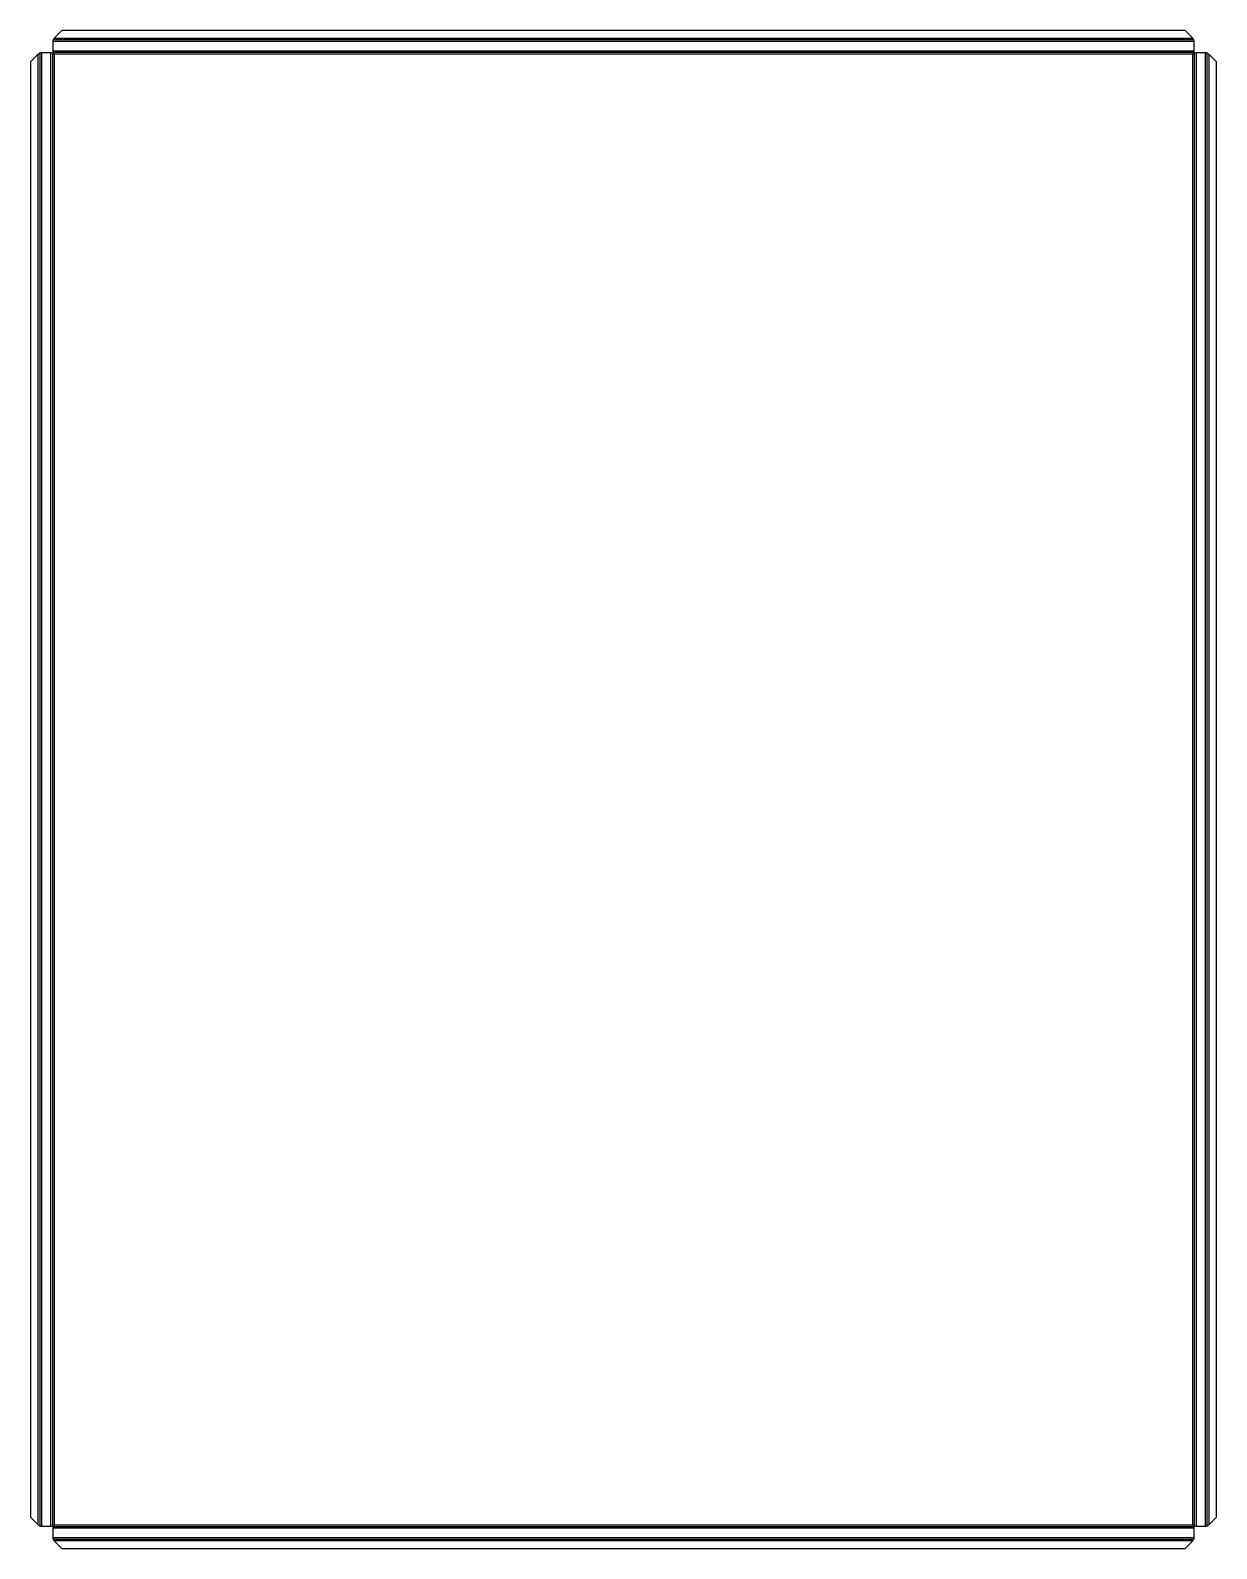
# Model space of a CAD drawing. Header units: millimetres. Extents: x -21 to 752, y 0 to 989.
import ezdxf

# ---------------------------------------------------------------- set-up
doc = ezdxf.new("R2010")
doc.units = ezdxf.units.MM

msp = doc.modelspace()

# ---------------------------------------------------------------- linework, layer by layer
at = {"layer": 'BEND'}
for p, q in [((737.57, 982.92), (-5.71, 982.92)), ((-14.46, 974.16), (-14.46, 14.89)), ((-6.2, 974.16), (-6.2, 14.89)), ((737.57, 974.65), (-5.71, 974.65)), ((738.06, 14.89), (738.06, 974.16)), ((746.32, 14.89), (746.32, 974.16)), ((-5.71, 14.39), (737.57, 14.39)), ((-5.71, 6.13), (737.57, 6.13))]:
    msp.add_line(p, q, dxfattribs=at)
at = {"layer": 'BEND_EXTENT'}
for p, q in [((737.86, 981.79), (-6, 981.79)), ((-5, 984.05), (736.86, 984.05)), ((-15.59, 15.59), (-15.59, 973.45)), ((-13.33, 974.45), (-13.33, 14.59)), ((-7.33, 14.59), (-7.33, 974.45)), ((-6, 975.79), (737.86, 975.79)), ((-5.07, 973.45), (-5.07, 15.59)), ((736.86, 973.52), (-5, 973.52)), ((736.93, 15.59), (736.93, 973.45)), ((739.19, 974.45), (739.19, 14.59)), ((745.19, 14.59), (745.19, 974.45)), ((747.45, 973.45), (747.45, 15.59)), ((737.86, 13.26), (-6, 13.26)), ((-5, 15.52), (736.86, 15.52)), ((-6, 7.26), (737.86, 7.26)), ((736.86, 5), (-5, 5))]:
    msp.add_line(p, q, dxfattribs=at)
at = {"layer": 'OUTER_PROFILES'}
for p, q in [((0, 989.05), (-5, 984.05)), ((731.86, 989.05), (0, 989.05)), ((-6, 981.79), (-6, 975.79)), ((736.86, 984.05), (731.86, 989.05)), ((737.86, 975.79), (737.86, 981.79)), ((-15.59, 973.45), (-20.59, 968.45)), ((-7.33, 974.45), (-13.33, 974.45)), ((-5, 973.52), (-5.07, 973.45)), ((736.93, 973.45), (736.86, 973.52)), ((745.19, 974.45), (739.19, 974.45)), ((752.45, 968.45), (747.45, 973.45)), ((-20.59, 968.45), (-20.59, 20.59)), ((752.45, 20.59), (752.45, 968.45)), ((-20.59, 20.59), (-15.59, 15.59)), ((747.45, 15.59), (752.45, 20.59)), ((-13.33, 14.59), (-7.33, 14.59)), ((-6, 13.26), (-6, 7.26)), ((-5.07, 15.59), (-5, 15.52)), ((736.86, 15.52), (736.93, 15.59)), ((737.86, 7.26), (737.86, 13.26)), ((739.19, 14.59), (745.19, 14.59)), ((-5, 5), (0, 0)), ((0, 0), (731.86, 0)), ((731.86, 0), (736.86, 5))]:
    msp.add_line(p, q, dxfattribs=at)
for points, knots in [([(-5, 984.05), (-5.49, 983.34), (-5.95, 982.63), (-6, 981.93), (-6, 981.88), (-6, 981.83), (-6, 981.79)], [1.570796, 1.570796, 1.570796, 1.570796, 3.043762, 3.043762, 3.043762, 3.141593, 3.141593, 3.141593, 3.141593]), ([(737.86, 981.79), (737.86, 981.83), (737.86, 981.88), (737.85, 981.93), (737.81, 982.63), (737.35, 983.34), (736.86, 984.05)], [-3.141593, -3.141593, -3.141593, -3.141593, -3.043762, -3.043762, -3.043762, -1.570796, -1.570796, -1.570796, -1.570796]), ([(-13.33, 974.45), (-13.38, 974.45), (-13.43, 974.45), (-13.47, 974.45), (-14.18, 974.4), (-14.89, 973.94), (-15.59, 973.45)], [-3.141593, -3.141593, -3.141593, -3.141593, -3.043762, -3.043762, -3.043762, -1.570796, -1.570796, -1.570796, -1.570796]), ([(-5.07, 973.45), (-5.12, 973.49), (-5.16, 973.52), (-5.21, 973.55), (-5.92, 974.04), (-6.63, 974.45), (-7.33, 974.45)], [1.570796, 1.570796, 1.570796, 1.570796, 1.668627, 1.668627, 1.668627, 3.141593, 3.141593, 3.141593, 3.141593]), ([(-6, 975.79), (-6, 975.08), (-5.59, 974.37), (-5.1, 973.66), (-5.07, 973.62), (-5.03, 973.57), (-5, 973.52)], [-3.141593, -3.141593, -3.141593, -3.141593, -1.668627, -1.668627, -1.668627, -1.570796, -1.570796, -1.570796, -1.570796]), ([(736.86, 973.52), (736.89, 973.57), (736.92, 973.62), (736.96, 973.66), (737.44, 974.37), (737.86, 975.08), (737.86, 975.79)], [1.570796, 1.570796, 1.570796, 1.570796, 1.668627, 1.668627, 1.668627, 3.141593, 3.141593, 3.141593, 3.141593]), ([(739.19, 974.45), (738.48, 974.45), (737.78, 974.04), (737.07, 973.55), (737.02, 973.52), (736.98, 973.49), (736.93, 973.45)], [-3.141593, -3.141593, -3.141593, -3.141593, -1.668627, -1.668627, -1.668627, -1.570796, -1.570796, -1.570796, -1.570796]), ([(747.45, 973.45), (746.75, 973.94), (746.04, 974.4), (745.33, 974.45), (745.29, 974.45), (745.24, 974.45), (745.19, 974.45)], [1.570796, 1.570796, 1.570796, 1.570796, 3.043762, 3.043762, 3.043762, 3.141593, 3.141593, 3.141593, 3.141593]), ([(-15.59, 15.59), (-14.89, 15.1), (-14.18, 14.65), (-13.47, 14.6), (-13.43, 14.6), (-13.38, 14.59), (-13.33, 14.59)], [1.570796, 1.570796, 1.570796, 1.570796, 3.043762, 3.043762, 3.043762, 3.141593, 3.141593, 3.141593, 3.141593]), ([(-7.33, 14.59), (-6.63, 14.59), (-5.92, 15.01), (-5.21, 15.5), (-5.16, 15.53), (-5.12, 15.56), (-5.07, 15.59)], [-3.141593, -3.141593, -3.141593, -3.141593, -1.668627, -1.668627, -1.668627, -1.570796, -1.570796, -1.570796, -1.570796]), ([(-5, 15.52), (-5.03, 15.48), (-5.07, 15.43), (-5.1, 15.38), (-5.59, 14.68), (-6, 13.97), (-6, 13.26)], [1.570796, 1.570796, 1.570796, 1.570796, 1.668627, 1.668627, 1.668627, 3.141593, 3.141593, 3.141593, 3.141593]), ([(737.86, 13.26), (737.86, 13.97), (737.44, 14.68), (736.96, 15.38), (736.92, 15.43), (736.89, 15.48), (736.86, 15.52)], [-3.141593, -3.141593, -3.141593, -3.141593, -1.668627, -1.668627, -1.668627, -1.570796, -1.570796, -1.570796, -1.570796]), ([(736.93, 15.59), (736.98, 15.56), (737.02, 15.53), (737.07, 15.5), (737.78, 15.01), (738.48, 14.59), (739.19, 14.59)], [1.570796, 1.570796, 1.570796, 1.570796, 1.668627, 1.668627, 1.668627, 3.141593, 3.141593, 3.141593, 3.141593]), ([(745.19, 14.59), (745.24, 14.59), (745.29, 14.6), (745.33, 14.6), (746.04, 14.65), (746.75, 15.1), (747.45, 15.59)], [-3.141593, -3.141593, -3.141593, -3.141593, -3.043762, -3.043762, -3.043762, -1.570796, -1.570796, -1.570796, -1.570796]), ([(-6, 7.26), (-6, 7.21), (-6, 7.17), (-6, 7.12), (-5.95, 6.41), (-5.49, 5.71), (-5, 5)], [-3.141593, -3.141593, -3.141593, -3.141593, -3.043762, -3.043762, -3.043762, -1.570796, -1.570796, -1.570796, -1.570796]), ([(736.86, 5), (737.35, 5.71), (737.81, 6.41), (737.85, 7.12), (737.86, 7.17), (737.86, 7.21), (737.86, 7.26)], [1.570796, 1.570796, 1.570796, 1.570796, 3.043762, 3.043762, 3.043762, 3.141593, 3.141593, 3.141593, 3.141593])]:
    msp.add_open_spline(points, degree=3, knots=knots, dxfattribs=at)

doc.saveas('drawing.dxf')
